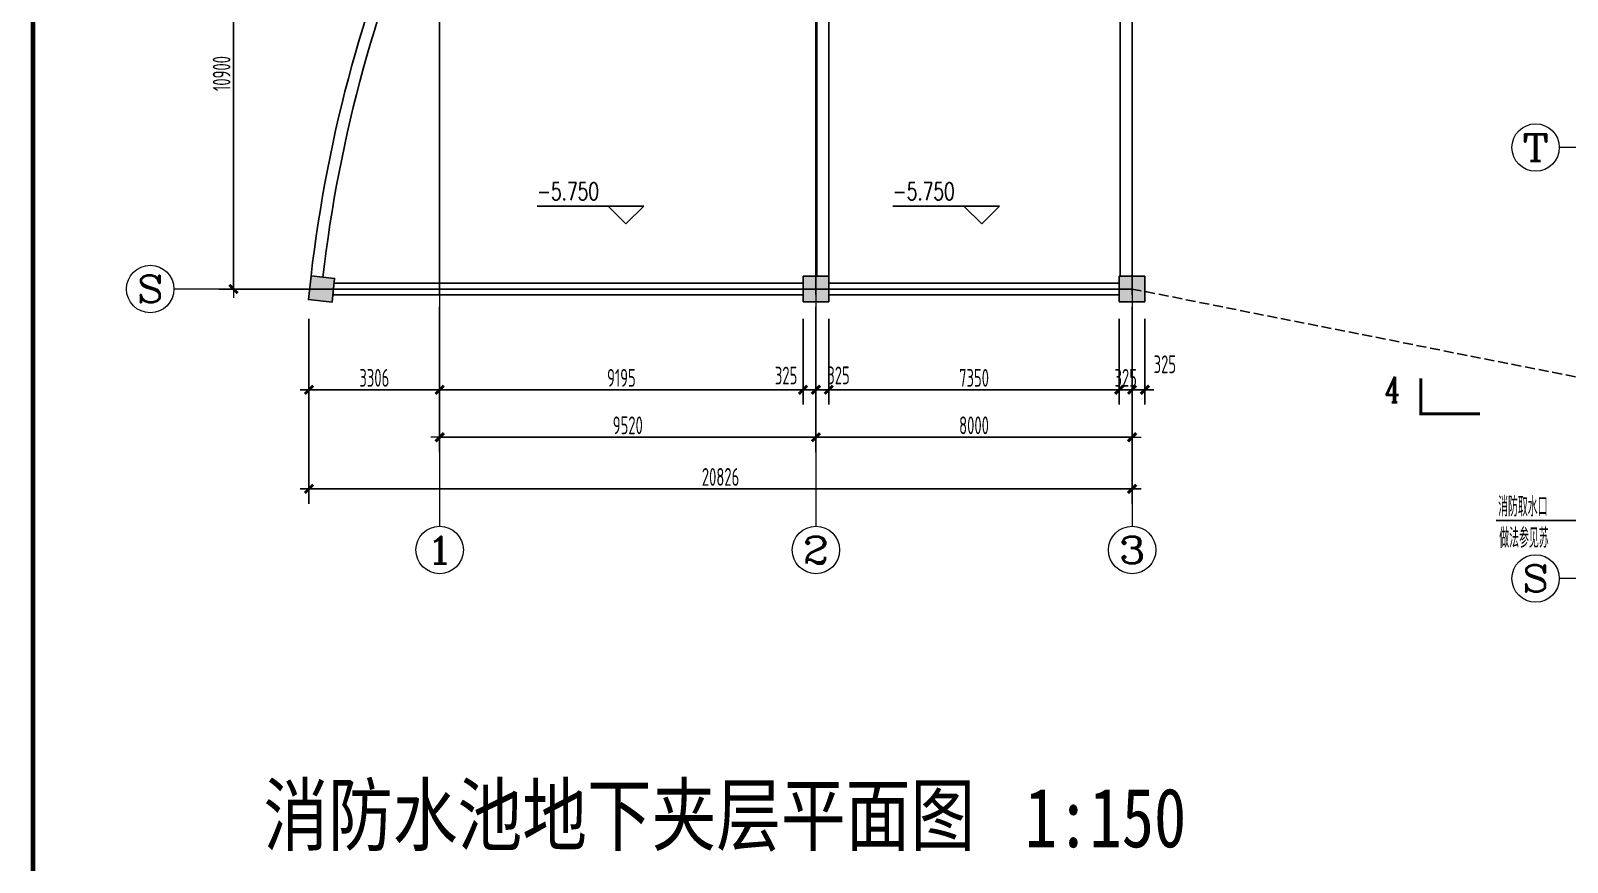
# Model space of a CAD drawing. Extents: x 1596194 to 1987057, y -212608 to 63160.
# Drawn here: x 1596194 to 1635070, y -467 to 20564 of the extents above; entities that cross this region are included whole.
import ezdxf
from ezdxf.enums import TextEntityAlignment as Align

# ---------------------------------------------------------------- set-up
doc = ezdxf.new("R2010")
doc.units = 0
doc.header["$LTSCALE"] = 100
doc.header["$MEASUREMENT"] = 0
doc.linetypes.add('DASH', pattern=[0.35, 0.25, -0.1])
doc.layers.get('0').update_dxf_attribs({"linetype": 'CONTINUOUS'})
doc.layers.get('DEFPOINTS').update_dxf_attribs({"linetype": 'CONTINUOUS'})
for name, color, linetype in [('2-栏杆', 253, 'CONTINUOUS'), ('AXIS_TEXT', 7, 'CONTINUOUS'), ('COLUMN', 1, 'CONTINUOUS'), ('DOTE', 251, 'CONTINUOUS'), ('PUB_DIM', 3, 'CONTINUOUS'), ('PUB_TEXT', 30, 'CONTINUOUS'), ('SOLID_HATCH', 40, 'CONTINUOUS'), ('WALL', 2, 'CONTINUOUS')]:
    doc.layers.add(name, color=color, linetype=linetype)
doc.layers.add('AXIS', color=3, linetype='CONTINUOUS', lineweight=9)
doc.styles.add('_TCH_AXIS', font='COMPLEX.shx', dxfattribs={"width": 0.55})
doc.styles.add('_TCH_DIM', font='SIMPLEX', dxfattribs={"bigfont": 'GBCBIG'})
doc.styles.add('_TCH_LABEL', font='COMPLEX', dxfattribs={"bigfont": 'GBCBIG'})
doc.styles.add('COMPLEX', font='COMPLEX.shx')
doc.styles.add('DIM_FONT', font='SYSZ.shx', dxfattribs={"width": 0.7, "bigfont": 'SYFS.shx'})
doc.styles.get("Standard").update_dxf_attribs({"font": 'SimSun.ttf', "width": 0.8})
doc.dimstyles.new('DIMN150', dxfattribs={"dimscale": 1.5, "dimtxt": 300, "dimasz": 1, "dimexe": 250, "dimexo": 300, "dimgap": 30, "dimtad": 1, "dimdec": 0, "dimzin": 0, "dimdsep": 46, "dimtxsty": 'DIM_FONT', "dimblk": 'ARCHTICK', "dimcen": 0.09, "dimclrt": 7, "dimazin": 2, "dimtfac": 1, "dimtdec": 0, "dimtix": 1, "dimtmove": 2, "dimatfit": 3, "dimldrblk": 'DOT', "dimfxl": 0, "dimtolj": 1, "dimtzin": 0, "dimarcsym": 0})

# ---------------------------------------------------------------- blocks, each defined once
blk = doc.blocks.new('_archtick')
blk.add_line((-150, 0), (150, 0))
at = {"const_width": 50}
blk.add_lwpolyline([(-70, -70), (70, 70)], dxfattribs=at)
blk = doc.blocks.new('*D348')
at = {"layer": 'DEFPOINTS', "color": 0}
for p in [(1603234, 13277), (1624060, 13277), (1624060, 8977)]:
    blk.add_point(p, dxfattribs=at)
at = {"layer": 'PUB_DIM', "color": 0, "lineweight": -2}
for p, q in [((1603234, 12827), (1603234, 8602)), ((1624060, 12827), (1624060, 8602)), ((1603234, 8977), (1624060, 8977))]:
    blk.add_line(p, q, dxfattribs=at)
at = {"layer": 'PUB_DIM', "color": 0, "lineweight": -2, "xscale": 1.5, "yscale": 1.5, "zscale": 1.5, "rotation": 180}
blk.add_blockref('_archtick', (1603234, 8977), dxfattribs=at)
at = {"layer": 'PUB_DIM', "color": 0, "lineweight": -2, "xscale": 1.5, "yscale": 1.5, "zscale": 1.5}
blk.add_blockref('_archtick', (1624060, 8977), dxfattribs=at)
at = {"layer": 'PUB_DIM', "color": 7, "insert": (1613647, 9279), "char_height": 450, "attachment_point": 5, "style": 'DIM_FONT'}
blk.add_mtext('\\A1;20826', dxfattribs=at)
blk = doc.blocks.new('_Dot')
at = {"color": 0, "linetype": 'ByBlock', "lineweight": -2}
blk.add_line((-0.5, 0), (-1, 0), dxfattribs=at)
at = {"color": 0, "linetype": 'ByBlock', "const_width": 0.5}
blk.add_lwpolyline([(-0.25, 0, 1), (0.25, 0, 1)], format="xyb", close=True, dxfattribs=at)
blk = doc.blocks.new('*D349')
at = {"layer": 'DEFPOINTS', "color": 0}
for p in [(1624060, 13727), (1624385, 13727), (1624385, 11483)]:
    blk.add_point(p, dxfattribs=at)
at = {"layer": 'PUB_DIM', "color": 0, "lineweight": -2}
for p, q in [((1624060, 13277), (1624060, 11108)), ((1624385, 13277), (1624385, 11108)), ((1624060, 11483), (1624385, 11483))]:
    blk.add_line(p, q, dxfattribs=at)
at = {"layer": 'PUB_DIM', "color": 0, "lineweight": -2, "xscale": 1.5, "yscale": 1.5, "zscale": 1.5, "rotation": 180}
blk.add_blockref('_archtick', (1624060, 11483), dxfattribs=at)
at = {"layer": 'PUB_DIM', "color": 0, "lineweight": -2, "xscale": 1.5, "yscale": 1.5, "zscale": 1.5}
blk.add_blockref('_archtick', (1624385, 11483), dxfattribs=at)
at = {"layer": 'PUB_DIM', "color": 7, "insert": (1624888, 12128), "char_height": 450, "attachment_point": 5, "style": 'DIM_FONT'}
blk.add_mtext('\\A1;325', dxfattribs=at)
blk = doc.blocks.new('*D350')
at = {"layer": 'DEFPOINTS', "color": 0}
for p in [(1623735, 13727), (1624060, 13727), (1624060, 11483)]:
    blk.add_point(p, dxfattribs=at)
at = {"layer": 'PUB_DIM', "color": 0, "lineweight": -2}
for p, q in [((1623735, 13277), (1623735, 11108)), ((1624060, 13277), (1624060, 11108)), ((1623735, 11483), (1623734, 11483)), ((1623735, 11483), (1624060, 11483)), ((1624060, 11483), (1624062, 11483))]:
    blk.add_line(p, q, dxfattribs=at)
at = {"layer": 'PUB_DIM', "color": 0, "lineweight": -2, "xscale": 1.5, "yscale": 1.5, "zscale": 1.5}
blk.add_blockref('_archtick', (1623735, 11483), dxfattribs=at)
at = {"layer": 'PUB_DIM', "color": 0, "lineweight": -2, "xscale": 1.5, "yscale": 1.5, "zscale": 1.5, "rotation": 180}
blk.add_blockref('_archtick', (1624060, 11483), dxfattribs=at)
at = {"layer": 'PUB_DIM', "color": 7, "insert": (1623898, 11785), "char_height": 450, "attachment_point": 5, "style": 'DIM_FONT'}
blk.add_mtext('\\A1;325', dxfattribs=at)
blk = doc.blocks.new('*D351')
at = {"layer": 'DEFPOINTS', "color": 0}
for p in [(1616385, 13727), (1623735, 13727), (1623735, 11483)]:
    blk.add_point(p, dxfattribs=at)
at = {"layer": 'PUB_DIM', "color": 0, "lineweight": -2}
for p, q in [((1616385, 13277), (1616385, 11108)), ((1623735, 13277), (1623735, 11108)), ((1616385, 11483), (1623735, 11483))]:
    blk.add_line(p, q, dxfattribs=at)
at = {"layer": 'PUB_DIM', "color": 0, "lineweight": -2, "xscale": 1.5, "yscale": 1.5, "zscale": 1.5, "rotation": 180}
blk.add_blockref('_archtick', (1616385, 11483), dxfattribs=at)
at = {"layer": 'PUB_DIM', "color": 0, "lineweight": -2, "xscale": 1.5, "yscale": 1.5, "zscale": 1.5}
blk.add_blockref('_archtick', (1623735, 11483), dxfattribs=at)
at = {"layer": 'PUB_DIM', "color": 7, "insert": (1620060, 11785), "char_height": 450, "attachment_point": 5, "style": 'DIM_FONT'}
blk.add_mtext('\\A1;7350', dxfattribs=at)
blk = doc.blocks.new('*D352')
at = {"layer": 'DEFPOINTS', "color": 0}
for p in [(1616060, 13727), (1616385, 13727), (1616385, 11483)]:
    blk.add_point(p, dxfattribs=at)
at = {"layer": 'PUB_DIM', "color": 0, "lineweight": -2}
for p, q in [((1616060, 13277), (1616060, 11108)), ((1616385, 13277), (1616385, 11108)), ((1616060, 11483), (1616385, 11483))]:
    blk.add_line(p, q, dxfattribs=at)
at = {"layer": 'PUB_DIM', "color": 0, "lineweight": -2, "xscale": 1.5, "yscale": 1.5, "zscale": 1.5, "rotation": 180}
blk.add_blockref('_archtick', (1616060, 11483), dxfattribs=at)
at = {"layer": 'PUB_DIM', "color": 0, "lineweight": -2, "xscale": 1.5, "yscale": 1.5, "zscale": 1.5}
blk.add_blockref('_archtick', (1616385, 11483), dxfattribs=at)
at = {"layer": 'PUB_DIM', "color": 7, "insert": (1616631, 11847), "char_height": 450, "attachment_point": 5, "style": 'DIM_FONT'}
blk.add_mtext('\\A1;325', dxfattribs=at)
blk = doc.blocks.new('*D353')
at = {"layer": 'DEFPOINTS', "color": 0}
for p in [(1615735, 13727), (1616060, 13727), (1616060, 11483)]:
    blk.add_point(p, dxfattribs=at)
at = {"layer": 'PUB_DIM', "color": 0, "lineweight": -2}
for p, q in [((1615735, 13277), (1615735, 11108)), ((1616060, 13277), (1616060, 11108)), ((1615735, 11483), (1616060, 11483))]:
    blk.add_line(p, q, dxfattribs=at)
at = {"layer": 'PUB_DIM', "color": 0, "lineweight": -2, "xscale": 1.5, "yscale": 1.5, "zscale": 1.5, "rotation": 180}
blk.add_blockref('_archtick', (1615735, 11483), dxfattribs=at)
at = {"layer": 'PUB_DIM', "color": 0, "lineweight": -2, "xscale": 1.5, "yscale": 1.5, "zscale": 1.5}
blk.add_blockref('_archtick', (1616060, 11483), dxfattribs=at)
at = {"layer": 'PUB_DIM', "color": 7, "insert": (1615305, 11843), "char_height": 450, "attachment_point": 5, "style": 'DIM_FONT'}
blk.add_mtext('\\A1;325', dxfattribs=at)
blk = doc.blocks.new('*D354')
at = {"layer": 'DEFPOINTS', "color": 0}
for p in [(1606540, 13727), (1615735, 13727), (1615735, 11483)]:
    blk.add_point(p, dxfattribs=at)
at = {"layer": 'PUB_DIM', "color": 0, "lineweight": -2}
for p, q in [((1606540, 13277), (1606540, 11108)), ((1615735, 13277), (1615735, 11108)), ((1606540, 11483), (1615735, 11483))]:
    blk.add_line(p, q, dxfattribs=at)
at = {"layer": 'PUB_DIM', "color": 0, "lineweight": -2, "xscale": 1.5, "yscale": 1.5, "zscale": 1.5, "rotation": 180}
blk.add_blockref('_archtick', (1606540, 11483), dxfattribs=at)
at = {"layer": 'PUB_DIM', "color": 0, "lineweight": -2, "xscale": 1.5, "yscale": 1.5, "zscale": 1.5}
blk.add_blockref('_archtick', (1615735, 11483), dxfattribs=at)
at = {"layer": 'PUB_DIM', "color": 7, "insert": (1611138, 11785), "char_height": 450, "attachment_point": 5, "style": 'DIM_FONT'}
blk.add_mtext('\\A1;9195', dxfattribs=at)
blk = doc.blocks.new('*D355')
at = {"layer": 'DEFPOINTS', "color": 0}
for p in [(1603234, 13727), (1606540, 13727), (1606540, 11483)]:
    blk.add_point(p, dxfattribs=at)
at = {"layer": 'PUB_DIM', "color": 0, "lineweight": -2}
for p, q in [((1603234, 13277), (1603234, 11108)), ((1606540, 13277), (1606540, 11108)), ((1603234, 11483), (1606540, 11483))]:
    blk.add_line(p, q, dxfattribs=at)
at = {"layer": 'PUB_DIM', "color": 0, "lineweight": -2, "xscale": 1.5, "yscale": 1.5, "zscale": 1.5, "rotation": 180}
blk.add_blockref('_archtick', (1603234, 11483), dxfattribs=at)
at = {"layer": 'PUB_DIM', "color": 0, "lineweight": -2, "xscale": 1.5, "yscale": 1.5, "zscale": 1.5}
blk.add_blockref('_archtick', (1606540, 11483), dxfattribs=at)
at = {"layer": 'PUB_DIM', "color": 7, "insert": (1604887, 11785), "char_height": 450, "attachment_point": 5, "style": 'DIM_FONT'}
blk.add_mtext('\\A1;3306', dxfattribs=at)
blk = doc.blocks.new('*D1047')
at = {"layer": 'AXIS', "color": 0, "lineweight": -2}
for p, q in [((1606540, 13582), (1606540, 9907)), ((1616060, 13582), (1616060, 9907)), ((1606540, 10282), (1616060, 10282))]:
    blk.add_line(p, q, dxfattribs=at)
at = {"layer": 'DEFPOINTS', "color": 0}
for p in [(1606540, 14032), (1616060, 14032), (1616060, 10282)]:
    blk.add_point(p, dxfattribs=at)
at = {"layer": 'AXIS', "color": 0, "lineweight": -2, "xscale": 1.5, "yscale": 1.5, "zscale": 1.5, "rotation": 180}
blk.add_blockref('_archtick', (1606540, 10282), dxfattribs=at)
at = {"layer": 'AXIS', "color": 0, "lineweight": -2, "xscale": 1.5, "yscale": 1.5, "zscale": 1.5}
blk.add_blockref('_archtick', (1616060, 10282), dxfattribs=at)
at = {"layer": 'AXIS', "color": 7, "insert": (1611300, 10584), "char_height": 450, "attachment_point": 5, "style": 'DIM_FONT'}
blk.add_mtext('\\A1;9520', dxfattribs=at)
blk = doc.blocks.new('*D1048')
at = {"layer": 'AXIS', "color": 0, "lineweight": -2}
for p, q in [((1616060, 13582), (1616060, 9907)), ((1624060, 13582), (1624060, 9907)), ((1616060, 10282), (1624060, 10282))]:
    blk.add_line(p, q, dxfattribs=at)
at = {"layer": 'DEFPOINTS', "color": 0}
for p in [(1616060, 14032), (1624060, 14032), (1624060, 10282)]:
    blk.add_point(p, dxfattribs=at)
at = {"layer": 'AXIS', "color": 0, "lineweight": -2, "xscale": 1.5, "yscale": 1.5, "zscale": 1.5, "rotation": 180}
blk.add_blockref('_archtick', (1616060, 10282), dxfattribs=at)
at = {"layer": 'AXIS', "color": 0, "lineweight": -2, "xscale": 1.5, "yscale": 1.5, "zscale": 1.5}
blk.add_blockref('_archtick', (1624060, 10282), dxfattribs=at)
at = {"layer": 'AXIS', "color": 7, "insert": (1620060, 10584), "char_height": 450, "attachment_point": 5, "style": 'DIM_FONT'}
blk.add_mtext('\\A1;8000', dxfattribs=at)
blk = doc.blocks.new('*D1049')
at = {"layer": 'AXIS', "color": 0, "lineweight": -2}
for p, q in [((1603191, 24932), (1600951, 24932)), ((1601326, 14032), (1601326, 24932)), ((1603191, 14032), (1600951, 14032))]:
    blk.add_line(p, q, dxfattribs=at)
at = {"layer": 'DEFPOINTS', "color": 0}
for p in [(1601326, 24932), (1603641, 24932), (1603641, 14032)]:
    blk.add_point(p, dxfattribs=at)
at = {"layer": 'AXIS', "color": 0, "lineweight": -2, "xscale": 1.5, "yscale": 1.5, "zscale": 1.5}
for p, rotation in [((1601326, 24932), 90), ((1601326, 14032), 270)]:
    blk.add_blockref('_archtick', p, dxfattribs=dict(at, rotation=rotation))
at = {"layer": 'AXIS', "color": 7, "insert": (1601024, 19482), "char_height": 450, "attachment_point": 5, "rotation": 90, "style": 'DIM_FONT'}
blk.add_mtext('\\A1;10900', dxfattribs=at)
blk = doc.blocks.new('_AXISO')
blk.add_circle((0, 0), 0.5)
at = {"layer": 'AXIS_TEXT', "style": 'COMPLEX', "width": 1.041667}
blk.add_attdef('A', text='', height=0.56, dxfattribs=at).set_placement((-0.25, -0.28), (0.25, -0.28), align=Align.FIT)
blk = doc.blocks.new('_fzh')
for p, q in [((-0.5, 0.5), (-0.5, -0.5)), ((0.5, 0.5), (-0.5, 0.5)), ((0.5, -0.5), (0.5, 0.5)), ((-0.5, -0.5), (0.5, -0.5))]:
    blk.add_line(p, q)
at = {"layer": 'SOLID_HATCH'}
blk.add_solid([(0.5, 0.5), (0.5, -0.5), (-0.5, 0.5), (-0.5, -0.5)], dxfattribs=at)

msp = doc.modelspace()

# ---------------------------------------------------------------- hatches: boundary and pattern name
at = {"layer": 'COLUMN'}
msp.add_hatch(color=256, dxfattribs=at).paths.add_polyline_path([(1603221.097, 13765.401), (1603817.674, 13701.401), (1603881.674, 14297.978), (1603285.097, 14361.978)])

# ---------------------------------------------------------------- linework, layer by layer
at = {"color": 50, "linetype": 'Continuous', "const_width": 120}
msp.add_lwpolyline([(1814653.98, -58400.234), (1596253.98, -58400.234), (1596253.98, 63099.766), (1814653.98, 63099.766)], close=True, dxfattribs=at)
at = {"layer": '2-栏杆', "linetype": 'DASH', "ltscale": 10}
msp.add_line((1661029.672, 6710.131), (1624060.279, 14031.689), dxfattribs=at)
at = {"layer": 'AXIS'}
for p, q in [((1638383.856, 17610.131), (1634868.325, 17610.131)), ((1603249.679, 14031.689), (1599817.46, 14031.689)), ((1606540.279, 14031.689), (1606540.279, 8031.689)), ((1616060.279, 14031.689), (1616060.279, 8031.689)), ((1624060.279, 14031.689), (1624060.279, 8031.689)), ((1638383.856, 6710.131), (1634868.325, 6710.131))]:
    msp.add_line(p, q, dxfattribs=at)
for centre in [(1599217.46, 14031.689), (1606540.279, 7431.689), (1616060.279, 7431.689), (1624060.279, 7431.689)]:
    msp.add_circle(centre, 600, dxfattribs=at)
at = {"layer": 'COLUMN'}
msp.add_lwpolyline([(1603285.097, 14361.978), (1603881.674, 14297.978), (1603817.674, 13701.401), (1603221.097, 13765.401)], close=True, dxfattribs=at)
at = {"layer": 'DOTE'}
for p, q in [((1606540.279, 40371.053), (1606540.279, 13881.689)), ((1616060.279, 40371.053), (1616060.279, 13881.689)), ((1624060.279, 40371.053), (1624060.279, 13881.689)), ((1624060.279, 14031.689), (1603053.363, 14031.689))]:
    msp.add_line(p, q, dxfattribs=at)
at = {"layer": 'PUB_DIM'}
for p, q in [((1611704.7, 16128.855), (1609004.7, 16128.855)), ((1611254.7, 15678.855), (1610804.7, 16128.855)), ((1611254.7, 15678.855), (1611704.7, 16128.855)), ((1620705.902, 16128.855), (1618005.902, 16128.855)), ((1620255.902, 15678.855), (1619805.902, 16128.855)), ((1620255.902, 15678.855), (1620705.902, 16128.855))]:
    msp.add_line(p, q, dxfattribs=at)
at = {"layer": 'PUB_DIM', "const_width": 75}
msp.add_lwpolyline([(1631365.303, 11774.493), (1631365.303, 10874.493), (1632865.303, 10874.493)], dxfattribs=at)
at = {"layer": 'PUB_TEXT'}
msp.add_line((1639217.155, 8178.023), (1633272.464, 8178.023), dxfattribs=at)
at = {"layer": 'WALL'}
for p, q in [((1616085.279, 22949.794), (1616085.279, 14356.689)), ((1616385.279, 22826.821), (1616385.279, 14181.689)), ((1623760.279, 14356.689), (1623760.279, 22739.646)), ((1624060.279, 14356.689), (1624060.279, 22444.025)), ((1615735.279, 14181.689), (1603869.199, 14181.689)), ((1616385.279, 14181.689), (1623735.279, 14181.689)), ((1615735.279, 13881.689), (1603837.015, 13881.689)), ((1616385.279, 13881.689), (1623735.279, 13881.689))]:
    msp.add_line(p, q, dxfattribs=at)
for radius, start, end in [(35550, 155.9083568, 173.3932867), (35250, 155.912472, 173.3891716)]:
    msp.add_arc((1638600.279, 10271.689), radius, start, end, dxfattribs=at)

# ---------------------------------------------------------------- block references
at = {"layer": 'AXIS'}
ref = msp.add_blockref('_AXISO', (1634268.325, 17610.131), dxfattribs=dict(at, xscale=1200, yscale=1200, zscale=1200))
ref.add_attrib('A', 'T', dxfattribs={"layer": 'AXIS_TEXT', "height": 678.823, "style": '_TCH_AXIS', "width": 1.4}).set_placement((1633928.914, 17270.72), (1634607.736, 17270.72), align=Align.FIT)
ref = msp.add_blockref('_AXISO', (1634268.325, 6710.131), dxfattribs=dict(at, xscale=1200, yscale=1200, zscale=1200))
ref.add_attrib('A', 'S', dxfattribs={"layer": 'AXIS_TEXT', "height": 678.823, "style": '_TCH_AXIS', "width": 1.5}).set_placement((1633928.914, 6370.72), (1634607.736, 6370.72), align=Align.FIT)
at = {"layer": 'COLUMN', "xscale": 650, "yscale": 650, "zscale": 650}
for p in [(1616060.279, 14031.689), (1624060.279, 14031.689)]:
    msp.add_blockref('_fzh', p, dxfattribs=at)

# ---------------------------------------------------------------- texts
at = {"layer": 'AXIS_TEXT', "style": '_TCH_AXIS'}
for s, width, p, p2 in [('S', 1.5, (1598878.049, 13692.278), (1599556.871, 13692.278)), ('1', 2.333333, (1606200.867, 7092.278), (1606879.69, 7092.278)), ('2', 1.5, (1615720.867, 7092.278), (1616399.69, 7092.278)), ('3', 1.5, (1623720.867, 7092.278), (1624399.69, 7092.278))]:
    msp.add_text(s, height=678.823, dxfattribs=dict(at, width=width)).set_placement(p, p2, align=Align.FIT)
at = {"layer": 'PUB_TEXT'}
for s, height, style, width, p in [('-5.750', 446.25, '_TCH_DIM', 0.705882, (1609004.7, 16278.855)), ('-5.750', 446.25, '_TCH_DIM', 0.705882, (1618005.902, 16278.855)), ('4', 637.5, '_TCH_LABEL', 0.705882, (1630454.151, 11171.987)), ('消防取水口', 496.063, 'DIM_FONT', 0.7, (1633320.062, 8278.936)), ('做法参见苏', 496.063, 'DIM_FONT', 0.7, (1633350.671, 7485.596))]:
    msp.add_text(s, height=height, dxfattribs=dict(at, style=style, width=width)).set_placement(p)
at = {"layer": 'PUB_TEXT', "width": 0.8}
for s, p in [('消防水池地下夹层平面图', (1611085.029, 750.1)), ('1:150', (1623389.209, 649.679))]:
    msp.add_text(s, height=1500, dxfattribs=at).set_placement(p, align=Align.MIDDLE)

# ---------------------------------------------------------------- dimensions: what is measured, and where the dimension line sits
at = {"layer": 'AXIS'}
for p1, p2, distance, picture, middle in [((1603640.511, 14031.689), (1603640.511, 24931.689), 2314.399, '*D1049', (1601023.969, 19481.689)), ((1606540.279, 14031.689), (1616060.279, 14031.689), -3750, '*D1047', (1611300.279, 10583.832)), ((1616060.279, 14031.689), (1624060.279, 14031.689), -3750, '*D1048', (1620060.279, 10583.832))]:
    dim = msp.add_aligned_dim(p1=p1, p2=p2, distance=distance, dimstyle='DIMN150', dxfattribs=at)
    dim.commit()
    dim.dimension.update_dxf_attribs({"geometry": picture, "text_midpoint": middle})
at = {"layer": 'PUB_DIM'}
for p1, p2, distance, picture, middle in [((1603234.046, 13726.689), (1606540.279, 13726.689), -2243.883, '*D355', (1604887.162, 11784.949)), ((1606540.279, 13726.689), (1615735.279, 13726.689), -2243.883, '*D354', (1611137.779, 11784.949)), ((1616385.279, 13726.689), (1623735.279, 13726.689), -2243.883, '*D351', (1620060.279, 11784.949)), ((1623735.279, 13726.689), (1624060.279, 13726.689), -2243.883, '*D350', (1623897.779, 11784.949)), ((1603234.046, 13276.689), (1624060.279, 13276.689), -4299.519, '*D348', (1613647.162, 9279.313))]:
    dim = msp.add_aligned_dim(p1=p1, p2=p2, distance=distance, dimstyle='DIMN150', dxfattribs=at)
    dim.commit()
    dim.dimension.update_dxf_attribs({"geometry": picture, "text_midpoint": middle})
for base, p1, p2, picture, middle in [((1616060.279, 11482.806), (1615735.279, 13726.689), (1616060.279, 13726.689), '*D353', (1615304.831, 11842.806)), ((1616385.279, 11482.806), (1616060.279, 13726.689), (1616385.279, 13726.689), '*D352', (1616631.206, 11847.477)), ((1624385.279, 11482.806), (1624060.279, 13726.689), (1624385.279, 13726.689), '*D349', (1624887.779, 12127.806))]:
    dim = msp.add_linear_dim(base=base, p1=p1, p2=p2, angle=0, dimstyle='DIMN150', dxfattribs=at)
    dim.commit()
    dim.dimension.update_dxf_attribs({"geometry": picture, "text_midpoint": middle, "dimtype": 129})

doc.saveas('drawing.dxf')
